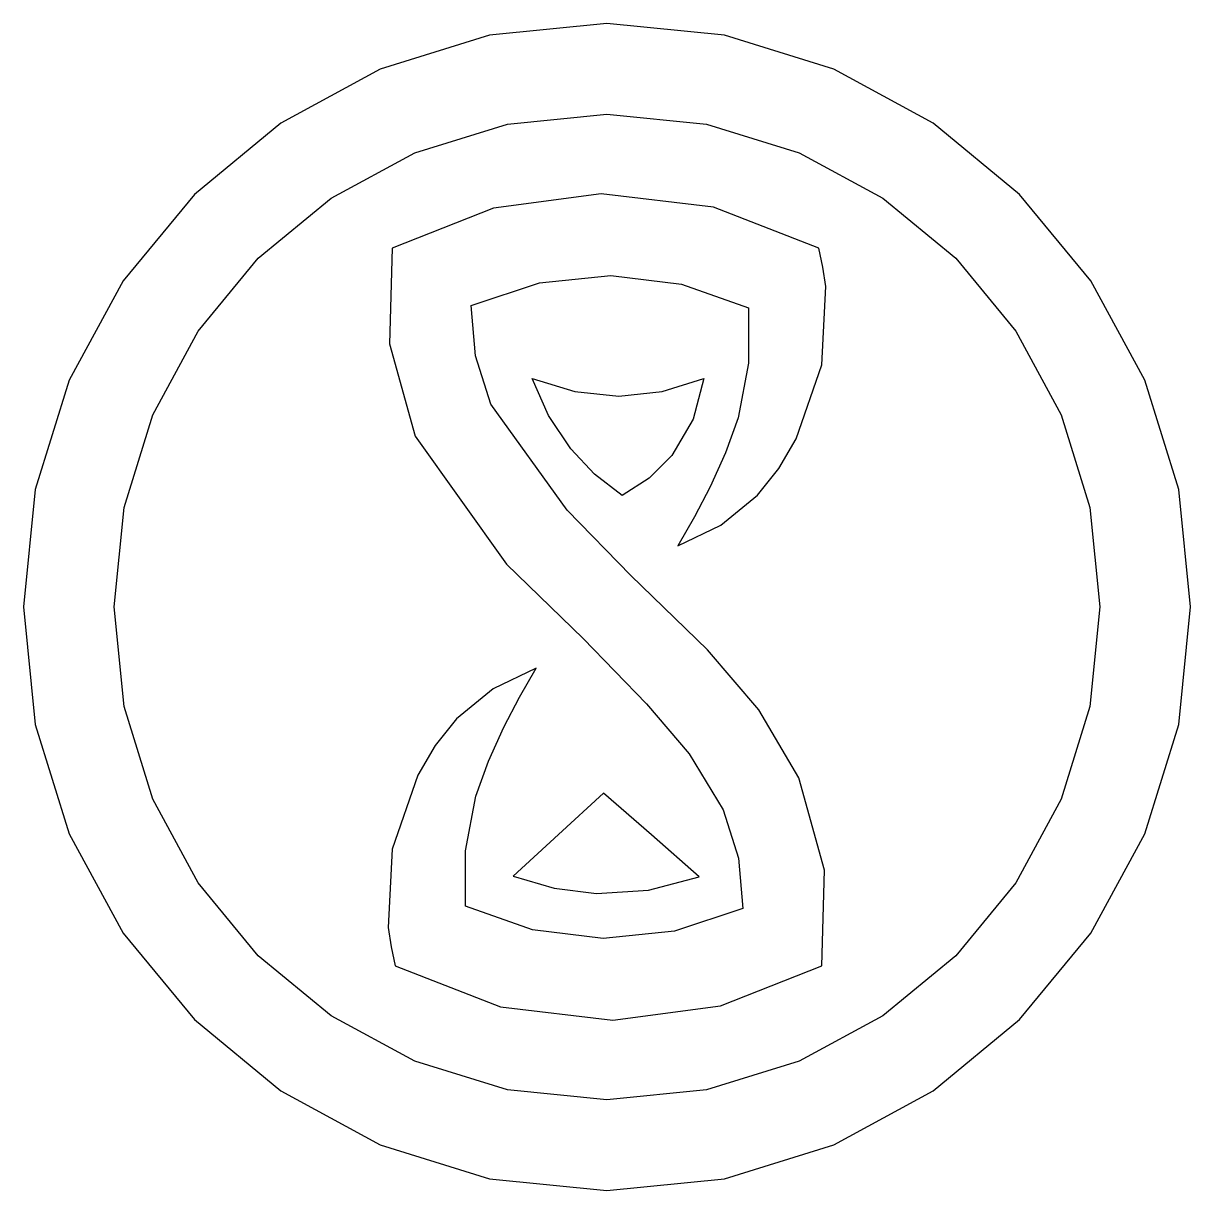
# Model space of a CAD drawing. Extents: x 0 to 50, y 0 to 50.
import ezdxf

# ---------------------------------------------------------------- set-up
doc = ezdxf.new("R2010")
doc.units = 0
doc.layers.get('0').update_dxf_attribs({"linetype": 'CONTINUOUS'})

msp = doc.modelspace()

# ---------------------------------------------------------------- linework, layer by layer
at = {"color": 7}
for points in [[(24.99999, 49.999996), (19.968214, 49.491144), (15.278547, 48.032147), (11.032335, 45.724341), (7.330924, 42.669065), (4.27566, 38.96766), (1.967851, 34.721451), (0.508862, 30.031787), (0, 25.000001), (0.508862, 19.968213), (1.967851, 15.278545), (4.27566, 11.032339), (7.330924, 7.330927), (11.032335, 4.275648), (15.278547, 1.967846), (19.968214, 0.508849), (24.99999, -0.000003), (30.031785, 0.508849), (34.721452, 1.967846), (38.967664, 4.275648), (42.669075, 7.330927), (45.724339, 11.032335), (48.032148, 15.278545), (49.491138, 19.968213), (49.999999, 25.000001), (49.491138, 30.031787), (48.032148, 34.721451), (45.724339, 38.967656), (42.669075, 42.669065), (38.967664, 45.724345), (34.721452, 48.032147), (30.031785, 49.491146), (24.99999, 49.999996)], [(24.99999, 46.110428), (29.260936, 45.682461), (33.2266, 44.454625), (36.812902, 42.511022), (39.935743, 39.935751), (42.511003, 36.812914), (44.454621, 33.22661), (45.682461, 29.260938), (46.110421, 25.000001), (45.682461, 20.739061), (44.454621, 16.773387), (42.511022, 13.18708), (39.935743, 10.064241), (36.812902, 7.488969), (33.2266, 5.545364), (29.260936, 4.317526), (24.99999, 3.889557), (20.739045, 4.317523), (16.77338, 5.545358), (13.187078, 7.488962), (10.064238, 10.064236), (7.488977, 13.187076), (5.545359, 16.773385), (4.31752, 20.739059), (3.88956, 25.000001), (4.31752, 29.260938), (5.545359, 33.22661), (7.488977, 36.812914), (10.064238, 39.935751), (13.187078, 42.511022), (16.77338, 44.454625), (20.739045, 45.682461), (24.99999, 46.110428)], [(29.97563, 16.315858), (30.635159, 14.246538), (30.8203, 12.082564), (27.897886, 11.113547), (24.834399, 10.805932), (21.808545, 11.172858), (18.933568, 12.185221), (18.938898, 14.559465), (19.385418, 16.891351), (19.919083, 18.400634), (20.582857, 19.859382), (21.245032, 21.13368), (21.961516, 22.378246), (20.120575, 21.501101), (18.546839, 20.204265), (17.63366, 19.063818), (16.893058, 17.801894), (15.794261, 14.620387), (15.632725, 11.266162), (15.75105, 10.441675), (15.93227, 9.628692), (20.441327, 7.875995), (25.245303, 7.305669), (29.862901, 7.920146), (34.196582, 9.628692), (34.312661, 13.732062), (33.219138, 17.688748), (31.508306, 20.594258), (29.310942, 23.170199), (26.018094, 26.347186), (23.300828, 29.145939), (20.024179, 33.684532), (19.36465, 35.753853), (19.179509, 37.917827), (22.101923, 38.886842), (25.165391, 39.194458), (28.191264, 38.827534), (31.066241, 37.815167), (31.060911, 35.440924), (30.614391, 33.109038), (30.080726, 31.599756), (29.416952, 30.141008), (28.754777, 28.866711), (28.038274, 27.622145), (29.879233, 28.499284), (31.45297, 29.796126), (32.366149, 30.936572), (33.106732, 32.198497), (34.205509, 35.380007), (34.367065, 38.734227), (34.248739, 39.558714), (34.067539, 40.371699), (29.558482, 42.124397), (24.754487, 42.694722), (20.136889, 42.08024), (15.803227, 40.371699), (15.687148, 36.268328), (16.780652, 32.311641), (20.688867, 26.830192), (23.981696, 23.653202), (26.698962, 20.854451), (28.526063, 18.709526), (29.97563, 16.315858)], [(23.449039, 31.770082), (22.489165, 33.206202), (21.801388, 34.790749), (23.616363, 34.223504), (25.508585, 34.035584), (27.365801, 34.230374), (29.147121, 34.790754), (28.693178, 33.046207), (27.774078, 31.495481), (26.80225, 30.522936), (25.64589, 29.779188), (24.470303, 30.689495), (23.449039, 31.770082)], [(28.947989, 13.445878), (26.899389, 15.238239), (24.850788, 17.030601), (22.917487, 15.250791), (20.984167, 13.470982), (22.733203, 12.953509), (24.543267, 12.728823), (26.78192, 12.864443), (28.947989, 13.445878)]]:
    msp.add_lwpolyline(points, dxfattribs=at)

doc.saveas('drawing.dxf')
